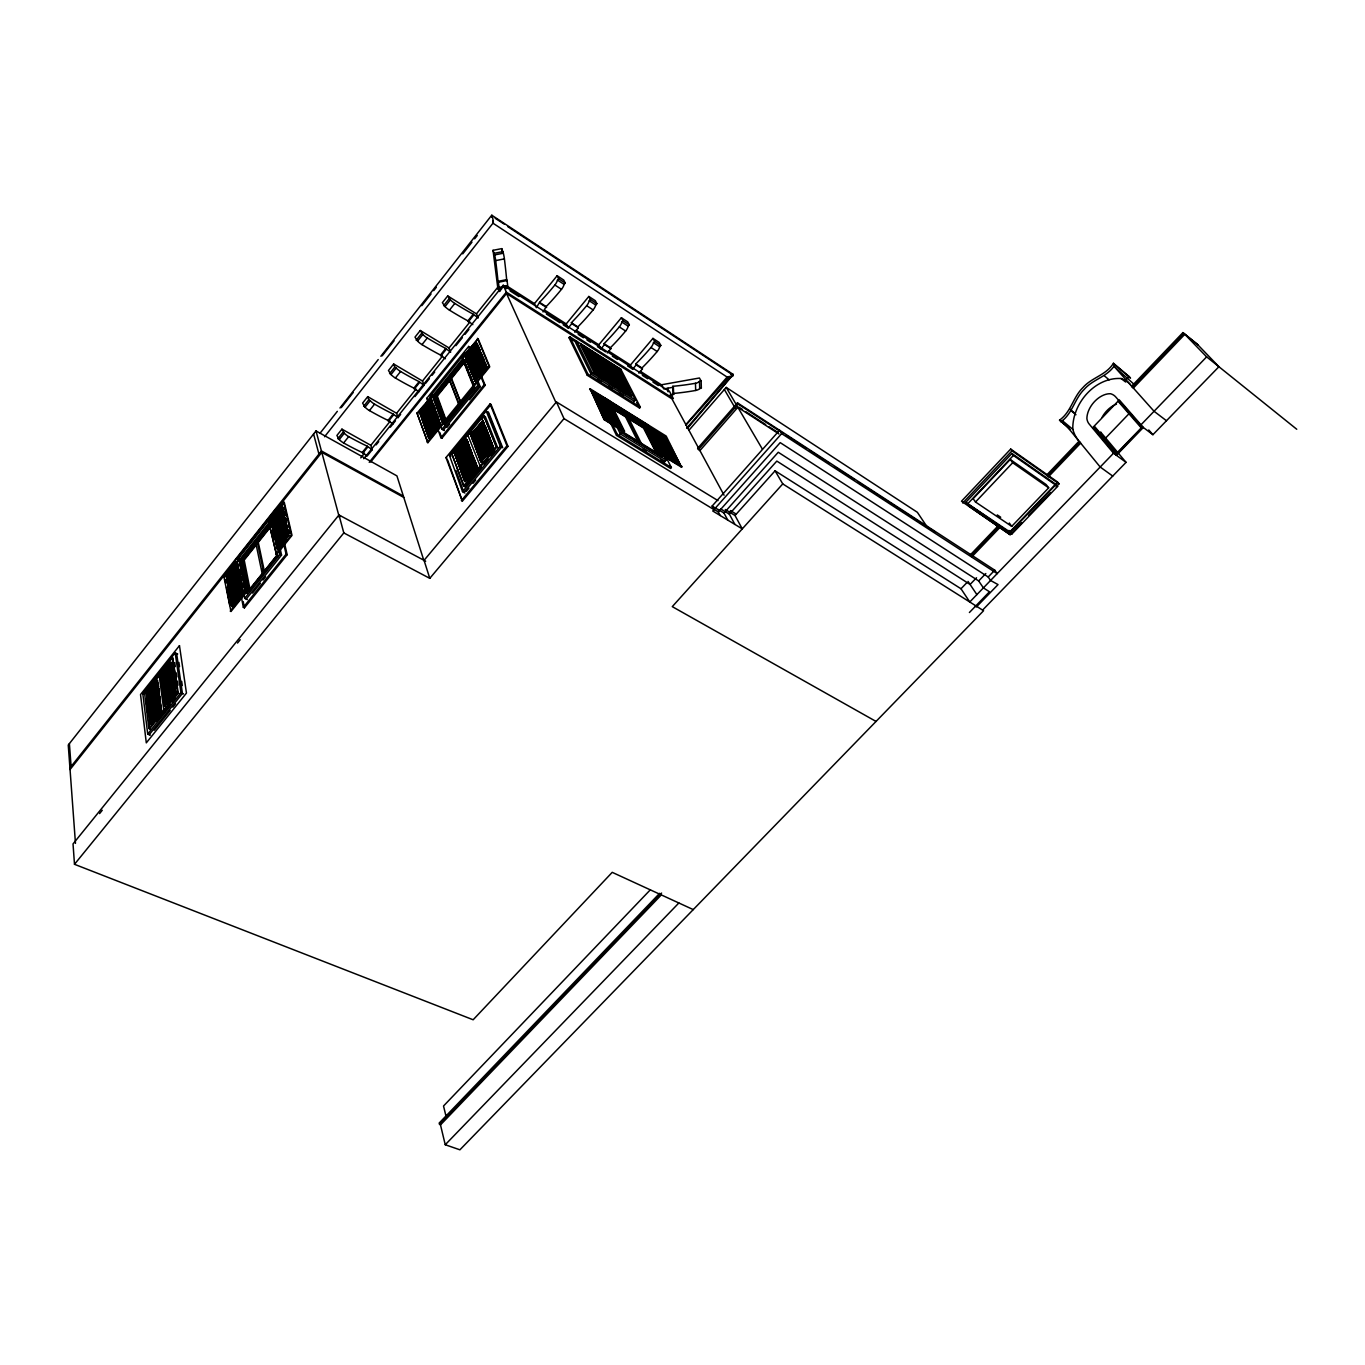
<?xml version="1.0" encoding="UTF-8"?>
<svg xmlns="http://www.w3.org/2000/svg" width="1365" height="1365" viewBox="0 0 1365 1365"><rect width="100%" height="100%" fill="white"/><g stroke="black" fill="none" stroke-linecap="round" stroke-linejoin="round"><path stroke-width="1.5" d="M671.887 450.791L671.426 452.412L672.126 450.74L658.169 442.294L672.126 450.74M672.16 453.351L672.638 451.73L658.681 443.284L672.638 451.73M673.15 452.702L672.45 454.391L673.15 452.702L659.397 444.205L658.698 445.894M672.962 455.381L673.662 453.709L673.184 455.33M674.02 457.411L674.72 455.722L660.728 447.276L660.233 448.914M674.532 458.384L675.231 456.695L674.754 458.333M675.76 457.702L675.044 459.391L675.76 457.702L661.735 449.256L661.257 450.894L661.735 449.256M676.272 458.691L675.556 460.38L676.272 458.691L662.247 450.245L661.769 451.883M676.085 461.387L676.784 459.698L676.306 461.336M676.596 462.377L677.296 460.688L662.981 451.952M664.021 453.18L677.825 461.694L677.347 463.332M664.721 439.513L665.403 437.858L664.943 439.462M665.25 440.537L665.949 438.865L652.299 430.402L651.6 432.057L652.299 430.402M666.768 443.454L667.468 441.799L666.99 443.403L658.442 438.114M677.671 464.441L663.851 455.944L664.328 454.289L678.149 462.803M668.304 446.406L669.004 444.734L668.526 446.355M670.044 446.747L669.345 448.42L670.044 446.747L656.343 438.25L655.627 439.922L656.343 438.25M670.556 447.737L669.857 449.409L670.556 447.737L656.838 439.24L656.138 440.929M670.369 450.382L671.068 448.693L657.111 440.264L671.068 448.693M657.572 440.929L671.58 449.699L671.102 451.32M654.603 437.926L655.302 436.254L654.825 437.875M656.36 440.861L656.838 439.24M657.623 441.253L657.145 442.891L657.845 441.202L671.58 449.699M658.186 444.922L658.903 443.233M658.92 445.843L659.397 444.205M659.943 447.857C659.619 443.83 660.677 452.207 665.113 451.047M660.472 448.863L660.728 447.276M651.276 428.405L664.909 436.868L651.276 428.405L650.576 430.06L666.461 439.854L652.572 431.425L652.095 433.046L667.758 442.84M651.77 429.378L651.071 431.033L651.77 429.378L665.403 437.858M653.084 434.974L653.801 433.302L653.323 434.923M654.586 435.35L654.108 436.971L654.808 435.299L668.27 443.83M617.321 420.284L616.588 422.007L617.321 420.284L602.989 411.445L602.255 413.168M626.484 389.639L627.166 388.018L613.465 379.368M617.065 422.979L617.799 421.256L617.304 422.928M626.945 390.561L627.627 388.94L627.166 390.509M627.439 391.533L628.122 389.912L627.661 391.465M618.294 422.263L617.56 423.986L618.294 422.263L601.76 412.162L602.272 410.507L616.826 419.294L616.11 421M603.688 416.12L604.422 414.397L618.772 423.252L618.277 424.907M614.847 382.115L628.6 390.834L628.122 392.403L614.369 383.923L615.052 382.302L614.369 383.923M618.533 425.965L619.266 424.242L618.772 425.914M619.744 425.232L619.028 426.955L619.744 425.232L605.378 416.376M620.239 426.238L619.522 427.962L620.239 426.238L605.633 417.434L605.122 419.106L620.41 428.388L616.656 420.744M609.78 408.135L610.496 406.446L596.283 397.607L595.55 399.314M619.693 375.87L620.154 374.334L606.743 365.82L606.06 367.424L606.743 365.82M610.274 409.125L610.991 407.435L594.611 397.386L595.123 395.748L609.558 404.518L609.046 406.139M620.154 376.791L620.631 375.238L607.203 366.741L606.521 368.345M620.41 377.747L621.092 376.143L607.442 367.697L606.964 369.25L607.442 367.697M611.469 408.408L610.752 410.114L611.469 408.408L597.017 399.638L596.505 401.293M620.853 378.634L621.536 377.03L621.075 378.583M611.947 409.363L611.213 411.07L611.947 409.363L597.699 400.542L597.188 402.18M621.331 379.555L622.013 377.951L608.551 369.437L607.869 371.041M611.708 412.059L612.424 410.353L598.024 401.344M621.809 380.494L622.491 378.89L622.013 380.443M612.697 411.411L612.202 413.066L612.919 411.36L598.433 402.59L612.919 411.36M622.269 381.415L622.952 379.811L622.491 381.347M613.414 412.349L612.68 414.056L613.414 412.349L599.133 403.511L598.399 405.217L599.133 403.511M622.935 382.234L623.413 380.699L609.95 372.167L609.251 373.788M613.158 415.011L613.875 413.305L613.38 414.96M623.191 383.207L623.873 381.603L623.413 383.156M614.369 414.295L599.866 405.524L614.369 414.295L613.875 415.95M623.668 384.145L624.351 382.541L623.89 384.094M615.598 419.993L616.332 418.287L599.849 408.203L600.361 406.548L614.881 415.335L614.369 416.973M624.351 385.015L624.829 383.463L611.332 374.931L610.65 376.552M624.607 385.971L625.289 384.35L624.812 385.903M615.12 419.004L615.837 417.281L615.342 418.936M625.068 386.875L625.75 385.271L612.083 376.638M625.75 387.762L626.228 386.193L612.714 377.678L612.032 379.299M626.023 388.735L626.706 387.114L626.228 388.684M608.398 378.873L609.08 377.252L595.038 368.584M600.071 408.135L600.583 406.48M608.875 379.845L609.575 378.207L609.08 379.777M610.667 374.078L610.189 375.631L610.872 374.027L624.351 382.541M600.327 409.193L601.061 407.47L615.359 416.325L600.839 407.538M600.549 409.125L601.061 407.47M610.036 379.129L609.336 380.767L610.036 379.129L596.096 370.546L595.601 372.133L609.558 380.699M610.855 376.501L611.332 374.931M611.793 375.819L611.093 377.44L611.793 375.819L625.289 384.35M601.794 409.5L601.283 411.155L602.016 409.432L616.332 418.287M602.494 410.438L601.999 412.111L605.582 414.312M612.493 380.221L613.192 378.6L626.706 387.114M612.697 380.153L613.192 378.6M616.28 369.693L616.963 368.089L616.502 369.625M613.431 379.555L612.953 381.125L613.636 379.487L627.166 388.018M616.741 370.58L617.424 368.994L616.963 370.529M613.414 382.046L614.096 380.408L627.627 388.94M607.869 401.617L607.374 403.238L608.09 401.549L593.69 392.796L608.09 401.549M613.892 383.002L614.591 381.381L628.122 389.912M614.591 381.381L614.114 382.951L628.719 392.352L614.625 384.469L602.784 359.251M617.645 372.355L618.328 370.768L617.867 372.304M604.166 417.127L604.9 415.387L619.266 424.242M608.073 404.159L608.568 402.521L594.15 393.768L608.568 402.521M608.346 405.234L609.063 403.545L594.645 394.775L609.063 403.545M618.106 373.242L618.789 371.638L605.378 363.141L604.695 364.745L605.378 363.141M608.824 406.207L609.558 404.518M618.772 374.078L619.249 372.543L604.013 362.902L604.49 361.367L603.808 362.971M605.343 419.038L605.633 417.434M619.01 375.017L619.693 373.43L606.282 364.916L605.599 366.52L606.282 364.916M605.633 420.147L606.367 418.424L605.633 420.147L620.034 429.002M619.471 375.921L620.154 374.334M601.743 365.137L602.221 363.585L588.298 354.968M602.921 361.196L603.603 359.609L616.963 368.089M603.125 361.145L603.603 359.609M617.424 368.994L604.047 360.497L603.569 362.032M593.656 395.389L594.372 393.7M602.426 366.98L603.125 365.376L589.305 356.811L603.125 365.376M602.886 367.885L603.569 366.281L603.091 367.833M594.372 396.345L594.867 394.707M604.251 363.875L604.934 362.271L618.328 370.768M594.833 397.317L595.345 395.679M595.072 398.341L595.805 396.635L595.294 398.273M603.808 369.744L604.507 368.123L590.874 359.507L590.175 361.128L590.874 359.507M605.156 365.649L605.838 364.046L605.36 365.581M604.251 370.632L604.951 369.011L604.473 370.58M605.19 372.474L605.872 370.853L605.395 372.423M596.727 401.225L597.017 399.638M605.65 373.396L606.333 371.775L605.855 373.328M621.536 377.03L608.107 368.533L607.63 370.069M606.555 375.204L607.237 373.583L606.76 375.153M608.09 370.99L608.551 369.437M598.143 404.176L598.655 402.521M607.015 376.143L607.715 374.522L593.69 365.854M608.824 370.444L608.346 371.997L609.046 370.376L622.491 378.89M622.952 379.811L609.49 371.28L609.012 372.833M598.877 406.173L599.593 404.467L613.875 413.305M607.92 377.951L608.619 376.331L608.142 377.9M609.472 373.737L609.95 372.167M592.018 362.288L591.523 363.858L592.222 362.237L605.872 370.853M592.905 364.097L592.41 365.666L593.11 364.028L606.777 372.662L593.11 364.028M594.27 366.861L593.775 368.431L594.475 366.793L608.176 375.426L594.475 366.793M597.495 357.118L598.177 355.514L584.647 346.915L584.152 348.467M594.918 367.697L594.219 369.318L594.918 367.697L608.619 376.331M597.955 358.057L598.638 356.453L598.16 357.988M598.399 358.944L599.081 357.34L598.604 358.893M609.575 378.207L595.857 369.574L595.362 371.144M598.843 359.814L599.525 358.21L599.047 359.763M596.317 370.495L595.601 372.133M599.73 361.606L600.412 359.985L599.935 361.537M600.191 362.493L600.873 360.889L600.395 362.442M601.078 364.284L601.76 362.663L601.283 364.216M602.443 360.275L603.125 358.671L602.648 360.206L617.663 369.932M601.538 365.189L602.221 363.585M585.773 349.679L585.278 351.214L585.977 349.611L599.525 358.21M586.421 350.515L599.969 359.114L586.421 350.515L585.926 352.051M586.848 351.385L586.165 352.989L586.848 351.385L600.412 359.985M587.513 353.228L587.035 354.763L587.718 353.16L601.317 361.776L587.718 353.16M588.179 354.047L587.479 355.668L588.179 354.047L601.76 362.663M588.861 355.941L588.383 357.494L589.066 355.873L602.46 364.557M589.509 356.743L589.015 358.312M589.953 357.647L589.253 359.268L589.953 357.647L603.569 366.281M591.557 361.367L591.062 362.919L591.762 361.298L605.19 369.983M584.408 349.457L585.107 347.853L598.638 356.453M584.612 349.389L585.107 347.853M584.851 350.344L585.534 348.74L599.081 357.34M687.482 428.371L733.278 374.488L491.758 215.192L380.852 356.248M1060.895 421.802C1072.566 413.646 1074.374 398.921 1084.288 389.298C1093.143 379.026 1107.595 376.894 1114.881 364.882L1113.43 363.261C1106.162 375.238 1091.727 377.388 1082.872 387.66C1072.975 397.266 1071.167 411.957 1059.53 420.13L1070.245 429.565M423.901 560.623L396.925 475.89L316.015 430.93L68.25 745.051L75.467 843.382M320.178 433.046L337.326 411.343M339.953 407.999L378.207 359.575M341.25 407.623L353.143 392.574M382.183 355.804L394.076 340.772M421.802 305.675L431.05 293.987M433.695 290.643L436.322 287.298M462.735 253.873L471.983 242.168M474.628 238.824L477.272 235.497M324.563 436.749L493.362 222.683A6.723 0.87 79 0 0 492.953 219.356L491.895 215.243M69.939 767.966L321.423 450.979L403.358 496.058M70.042 769.536L234.899 561.817M238.858 556.852L266.499 522.01M269.144 518.7L271.772 515.373M275.713 510.408L321.799 452.361L403.784 497.44M271.618 516.516L237.22 559.838L238.687 560.571M273.017 514.724L276.907 509.845L275.849 509.299L234.507 561.39L235.548 561.919M223.962 577.088L239.421 558.916L246.041 592.734L230.975 611.52L223.962 577.088L228.382 572.822M268.478 521.021L284.295 502.422L292.025 535.37L276.566 554.651L268.478 521.021L276.822 556.118M341.95 429.139L336.899 435.486L339.271 439.564A6.689 2.286 38.4 0 0 343.622 442.96A140.339 45.318 38.1 0 0 362.254 452.498L367.134 456.046L372.184 449.768L370.836 445.331L341.95 429.139L344.321 433.2A6.689 2.269 38.5 0 0 348.689 436.612A140.51 44.891 38.1 0 0 367.304 446.219L372.184 449.768M400.628 414.397L398.034 417.639L396.584 413.271L367.731 396.652L362.612 403.102L365.052 407.145A6.723 2.184 38.6 0 0 369.437 410.592A141.278 43.168 38.3 0 0 388.018 420.403L392.915 424.003M414.926 396.618L424.02 385.322L422.485 381.023L393.666 363.994L388.479 370.512L390.987 374.539A6.774 2.065 38.8 0 0 395.389 378.02A142.233 40.984 38.5 0 0 413.919 388.138L418.833 391.772M420.266 330.501L422.843 334.476A6.825 1.928 39 0 0 427.279 337.991A143.393 38.254 38.7 0 0 445.758 348.467L450.672 352.187L449.034 347.956L420.266 330.501L415.011 337.121L417.571 341.096A6.825 1.962 39 0 0 421.99 344.628A143.206 38.715 38.7 0 0 440.486 355.037L445.4 358.739M447.72 295.932L450.382 299.856A6.876 1.809 39.2 0 0 454.818 303.422A144.4 35.865 38.9 0 0 473.246 314.223L478.177 317.977L476.436 313.848L447.72 295.932L442.379 302.655L445.024 306.579A6.876 1.843 39.2 0 0 449.46 310.145A144.212 36.326 38.9 0 0 467.905 320.877L472.836 324.631M232.05 568.181L239.421 558.916M272.983 516.653L284.295 502.422M256.637 582.155L277.999 555.384L277.146 554.941L246.621 593.007L239.967 559.206L269.775 521.703M277.522 549.174L288.8 535.097L277.436 549.668L270.918 520.406L281.958 506.517L284.5 514.656M227.836 578.436L226.419 577.207L237.374 563.609L238.602 564.888L227.017 579.391L228.057 580.705L227.017 579.391L238.431 564.922L237.186 563.643M272.488 522.266L271.055 521.021L282.282 507.08M226.607 577.156L237.374 563.609M247.475 593.434L240.82 559.633L269.315 523.768M282.709 506.893L271.055 521.021M226.812 578.248L237.578 564.701L226.812 578.248L227.853 579.579M276.157 551.631L277.027 555.606L248.106 591.676L241.724 559.428L269.997 523.853L270.867 527.828M271.294 522.078L282.521 508.138L271.294 522.078L272.556 523.358M337.838 438.762L342.888 432.398M363.619 406.326L368.738 399.877L367.731 396.652M389.554 373.686L394.758 367.151L393.666 363.994M416.154 340.226L421.427 333.606M443.591 305.709L448.949 298.969M270.628 524.177L242.356 559.735L248.345 589.97M271.55 523.187L272.983 524.45L271.55 523.187L283.357 508.394L282.111 507.115M271.72 523.153L283.545 508.377M249.283 590.448L243.158 559.548L255.903 543.526L256.944 544.072L244.199 560.077L250.358 590.977M263.701 572.481L257.251 541.837L270.082 525.679M227.034 580.534L228.45 581.763L227.034 580.534L238.022 566.919M271.789 524.262L273.222 525.525L271.789 524.262L283.033 510.305M227.221 580.483L238.636 566.014L237.408 564.735M244.693 558.643L269.11 527.948M271.959 524.228L283.613 509.469M339.271 439.564L344.321 433.2M365.052 407.145L370.188 400.696A6.74 2.15 38.7 0 0 374.556 404.142A141.465 42.742 38.3 0 0 393.137 414.039L398.034 417.639M390.987 374.539L396.191 368.004A6.791 2.047 38.8 0 0 400.593 371.485A142.421 40.541 38.5 0 0 419.123 381.654L424.02 385.322M417.571 341.096L422.843 334.476M445.024 306.579L450.382 299.856M264.332 570.98L258.292 542.366L271.14 526.225M272.01 525.303L273.444 526.566L272.01 525.303L283.272 511.346L284.534 512.643L272.676 527.436M272.198 525.269L283.272 511.346M228.859 583.93L227.443 582.684L238.431 569.068L239.677 570.348L227.853 584.903L229.269 586.148L227.853 584.903M272.915 528.494L284.773 513.701L283.528 512.404L272.249 526.378L273.512 527.658M238.431 569.068L227.443 582.684M283.528 512.404L272.437 526.344L273.683 527.624M229.064 585.056L227.648 583.811L238.653 570.178L239.882 571.457L228.04 585.977L229.474 587.223L228.04 585.977M279.347 524.638L274.399 530.849L272.966 529.586L285.029 514.776L283.596 513.513L284.858 514.81M150.269 735.172L147.71 734.046L142.796 693.522L175.181 652.88L177.689 654.04M235.701 580.773L229.678 588.332L228.245 587.087L239.916 572.6M274.638 531.923L273.205 530.661L284.329 516.687M150.474 729.149L148.887 728.449L144.536 692.857L172.587 657.674L178.32 693.113L149.621 728.774L148.597 720.413M275.406 528.238L279.108 523.597M343.622 442.96L348.689 436.612M369.437 410.592L374.556 404.142M395.389 378.02L400.593 371.485M421.99 344.628L427.279 337.991M449.46 310.145L454.818 303.422M229.695 589.509L228.467 588.213L239.319 574.597M274.894 533.015L273.461 531.753L284.773 517.762L286.036 519.058L284.773 517.762M147.812 689.99L144.536 692.857M151.617 685.23L164.38 669.208M231.879 584.203L235.497 579.664M229.9 590.618L228.672 589.322L239.711 575.655L240.957 576.951L229.064 591.506L230.31 592.802M286.275 520.133L285.012 518.837L273.87 532.811M277.112 528.818L284.534 519.519M150.525 723.911L146.669 692.584L156.89 679.753L160.968 710.943L150.218 724.064L161.48 709.544L160.251 709.612L149.826 722.58L151.071 722.512M146.26 693.608L147.471 693.557L146.26 693.608L157.47 680.504L146.396 694.751M160.268 676.033L161.48 675.999L160.268 676.033L171.563 662.844M146.482 693.847L157.692 680.743M160.507 676.272L171.785 663.083M162.537 674.139L165.114 670.915M167.827 667.28L170.403 664.055M279.842 526.822L284.79 520.611M160.66 677.398L171.717 663.97L166.564 670.42M229.064 591.506L240.957 576.951M274.177 534.978L285.507 520.952L274.177 534.978L275.44 536.274M160.422 677.159L163.988 673.662M147.761 695.894L146.55 695.945L157.777 682.824L146.686 697.088L147.676 696.798M160.575 678.354L171.888 665.147L160.575 678.354L164.38 675.078M150.167 691.492L157.845 681.886L156.634 681.92M230.531 593.963L229.286 592.666L240.974 578.06M274.416 536.104L275.867 537.383L274.416 536.104L286.343 521.208L285.08 519.911L274.109 533.851M146.772 696.184L157.999 683.063L150.321 692.686M274.604 536.07L285.592 522.113M172.28 666.512L171.069 666.529L172.28 666.512L160.968 679.736L171.888 665.147M166.957 671.853L169.533 668.611M146.908 697.327L158.152 684.206L158.971 690.485M160.968 679.736L171.29 666.785M229.491 593.792L230.924 595.038L229.491 593.792L241.196 579.169M274.672 537.196L276.105 538.458L274.672 537.196L285.848 523.187M148.051 698.146L146.823 698.197L157.93 683.95L157.163 684.479M160.882 680.589L162.094 680.555L160.882 680.589L172.195 667.366L161.258 681.971L172.587 668.748L161.189 682.892L162.401 682.858L161.189 682.892M150.474 693.829L153.034 690.622M155.593 687.414L158.152 684.206M147.062 698.436L158.067 685.076L146.976 699.341L148.188 699.307M161.104 680.845L172.434 667.621M229.695 594.867L231.112 596.13L229.695 594.867L240.598 581.217M274.894 538.254L276.344 539.516L274.894 538.254L286.087 524.245L287.537 525.508M150.389 694.7L158.067 685.076M161.872 680.316L169.618 670.607M147.198 699.597L158.442 686.458L157.47 686.732M161.258 681.971L172.365 668.509M231.333 597.239L229.9 595.993L241.008 582.275L242.253 583.589L236.179 591.164M149.246 697.447L153.085 692.635M155.661 689.427L158.221 686.203M158.442 686.458L147.335 700.757L153.238 693.795M147.335 700.757L158.374 687.363L147.249 701.661L148.478 701.61M161.411 683.131L172.758 669.908L171.768 670.164M241.213 583.418L242.287 584.749L230.514 599.337L242.475 584.715L241.213 583.418L230.293 597.085M276.839 541.717L275.389 540.455L286.769 526.395L287.861 527.726L275.867 542.605L277.317 543.884L275.867 542.605M155.798 690.588L158.374 687.363M162.179 682.619L172.519 669.652M172.758 669.908L161.565 684.275M147.488 701.9L158.75 688.762L157.76 689.035M277.078 542.809L275.628 541.547L287.606 526.634M158.528 688.506L147.249 701.661M276.583 540.608L279.074 537.503M285.302 529.705L287.793 526.6L286.343 525.32L275.321 539.312M157.913 690.161L158.903 689.871L147.625 703.026L158.75 688.762M162.708 685.111L161.48 685.145L172.911 671.034M161.718 685.401L173.065 672.143L161.633 686.305L162.862 686.254M157.385 691.236L147.386 702.787M163.766 683.251L172.843 671.904L172.092 672.416M276.054 542.57L287.094 528.562M147.539 703.948L158.818 690.775L147.761 704.186L157.538 692.379M161.872 686.544L172.997 673.047L166.513 681.152M232.152 601.726L230.736 600.464L241.861 586.728M287.52 529.62L276.122 543.697L277.385 545.01L276.293 543.662L287.52 529.62L288.8 530.934M159.21 692.192L147.915 705.364L158.971 691.953M163.015 687.431L161.804 687.465L173.236 673.286M162.025 687.721L173.406 674.447L172.417 674.72M232.187 602.869L230.941 601.556L242.083 587.82M287.776 530.695L276.361 544.771L287.776 530.695L289.056 532.009L276.839 546.956L278.102 548.252M147.676 705.125L157.692 693.557M165.387 683.95L173.167 674.208M230.941 601.556L242.714 586.95L241.469 585.653L242.902 586.916M147.829 706.285L159.125 693.096L148.051 706.524L158.067 694.956M163.169 688.574L161.957 688.625L173.321 675.351L170.966 678.849M148.051 706.524L159.347 693.352M162.179 688.864L173.406 674.447M231.146 602.682L242.287 588.946L231.146 602.682L232.579 603.944L231.333 602.648M277.863 547.194L276.6 545.881L288.032 531.787L289.295 533.101L277.078 548.048L278.358 549.361L285.865 539.977M164.244 686.714L168.134 681.852M276.6 545.881L288.032 531.787L289.124 533.135M147.966 707.411L159.278 694.222L147.966 707.411L151.771 704.135M171.12 679.958L173.492 676.46L162.094 689.735L163.083 689.462M165.762 685.332L168.356 682.091M162.333 689.99L173.492 676.46M243.755 591.335L242.509 590.038L231.538 603.74M154.262 701.832L159.415 695.382L148.341 708.81L151.686 705.04M163.476 690.861L162.247 690.895L173.645 677.62L162.64 692.345L174.055 679.053L173.065 679.326M154.347 700.91L159.5 694.461L158.289 694.512M164.619 688.079L168.509 683.2M148.341 708.81L159.654 695.621L148.256 709.783L149.485 709.732L148.256 709.783M162.486 691.134L173.884 677.859M243.977 592.461L242.714 591.147L231.743 604.866M173.645 677.62L162.247 690.895M148.478 710.022L159.807 696.832L160.336 700.893M234.217 604.661L243.601 593.229L237.066 563.028L226.3 576.576L231.862 606.572L242.953 592.325L231.777 606.094L233.21 607.357M149.246 709.476L151.839 706.251M154.416 703.026L159.807 696.832M173.816 678.814L162.418 692.106M162.879 695.536L164.09 695.502L162.879 695.536L174.362 681.323L162.947 694.631L174.208 680.197L162.572 693.249L174.055 679.053M158.971 698.283L148.631 711.182L159.961 697.993M234.029 604.695L236.469 601.641M238.909 598.604L242.578 594.031M148.631 711.182L157.146 700.962M286.053 539.943L278.187 550.061L273.836 530.541M148.529 712.086L149.758 712.018L148.529 712.086L158.886 699.17L160.115 699.119L148.904 713.486L160.268 700.279L149.058 714.68L160.422 701.456L159.193 701.508L160.422 701.456M148.768 712.325L160.115 699.119M149.536 711.779L157.299 702.105M163.715 694.103L174.14 681.084L173.389 681.613M230.224 611.162L245.29 592.359L238.687 558.558M275.815 554.275L291.274 534.978L283.562 502.03M148.904 713.486L160.029 700.023M163.1 695.792L173.543 682.756L174.532 682.483L163.254 696.969L174.703 683.643L173.474 683.694L174.703 683.643M165.165 693.625L174.293 682.227L173.543 682.756M149.058 714.68L159.432 701.746M163.254 696.969L173.713 683.933M148.819 714.441L160.183 701.218M165.319 694.802L174.464 683.404M148.973 715.601L159.347 702.668L149.195 715.857L160.575 702.617M163.186 697.89L174.635 684.565L164.414 697.839L163.186 697.89L164.414 697.839M163.408 698.129L174.857 684.803M174.635 684.565L163.561 699.272L168.253 693.829M159.569 702.924L160.336 702.378L149.348 717L160.712 703.76L149.485 718.161L150.491 717.854L149.212 707.531M163.561 699.272L175.027 685.93L174.037 686.22M247.287 599.61L244.71 598.348L280.064 554.292L278.733 548.321M149.348 717L160.49 703.504L159.722 704.05M170.864 690.571L173.474 687.312M163.493 700.177L174.959 686.851L163.715 700.433L173.645 688.472M362.254 452.498L367.304 446.219M388.018 420.403L393.137 414.039M413.919 388.138L419.123 381.654M440.486 355.037L445.758 348.467M467.905 320.877L473.246 314.223M149.485 718.161L160.865 704.92L149.399 719.065L150.406 718.758M163.646 701.32L175.112 687.977L163.868 701.576L173.799 689.615M362.561 453.504L367.612 447.208M388.342 421.393L393.461 415.011M414.26 389.093L419.465 382.627M440.844 355.975L446.116 349.423M468.28 321.816L473.638 315.144M149.621 719.321L161.019 706.063L149.536 720.242L150.781 720.191M246.212 599.081L281.565 555.06L280.235 549.088M154.296 713.912L160.797 705.824L160.029 706.37M163.8 702.497L175.283 689.137M149.775 720.498L161.172 707.241L160.183 707.531M360.752 457.872L364.54 453.163M370.836 445.331L390.185 421.222M396.584 413.271L416.001 389.076M422.485 381.023L442.448 356.146M449.034 347.956L469.816 322.089M476.436 313.848L497.73 287.315L499.556 291.393L502.115 288.22M153.153 716.693L155.746 713.468M158.34 710.227L160.951 706.985M252.525 593.093L260.374 583.316M263.001 580.057L265.612 576.798M161.172 707.241L149.689 721.403L150.679 721.078M163.954 703.64L175.437 690.281L174.686 690.809M149.911 721.641L161.326 708.384L160.336 708.674M151.993 719.457L155.883 714.612M164.107 704.818L175.607 691.441L164.346 705.057M153.511 718.092L156.122 714.851M158.715 711.609L161.326 708.384M164.175 703.879L175.675 690.519M150.065 722.819L161.241 709.305M284.824 544.516L287.162 554.719L244.42 607.852L243.345 607.34L286.087 554.173L283.749 543.97M165.489 705.978L164.261 706.029L175.829 691.697L174.618 691.731M164.5 706.285L175.334 693.079L170.966 662.093L160.66 675.027L164.824 706.149M152.522 722.119L161.411 710.534L150.218 724.064M363.755 458.725L503.224 285.268L669.533 391.499L673.355 398.563L506.347 292.144L503.224 285.268M166.803 704.34L170.744 699.443M173.372 696.184L175.778 692.669L164.261 706.029M153.887 721.01L160.405 712.905M168.185 703.214L170.83 699.938M173.457 696.679L176.085 693.403M376.109 444.888L378.736 441.646M390.356 427.194L395.475 420.829M425.368 383.65L429.378 378.668M432.04 375.341L434.718 372.031M455.893 345.703L462.411 337.599M465.021 334.357L468.929 329.494M148.887 728.449L177.587 692.772L172.587 657.674M157.009 721.061L170.045 704.852M172.655 701.61L175.266 698.368M147.71 734.046L180.948 692.772L175.181 652.88M149.212 734.711L182.432 693.454L176.648 653.562M369.215 462.325L506.347 292.144M154.262 730.224L170.216 710.431M172.877 707.138L175.522 703.828M370.7 462.018L506.517 293.509L671.938 398.853L724.064 495.222M428.183 402.3L426.767 398.375L468.673 346.437L469.611 347.017M417.042 413.117L432.62 395.031L443.164 423.969L427.876 442.721L417.042 413.117L427.876 442.721M462.155 357.238L478.108 338.725L489.762 366.793L474.099 386.005L462.155 357.238L474.184 386.466M417.707 413.493L423.918 405.797M426.409 402.726L432.62 395.031M462.82 357.647L478.108 338.725M433.132 395.321L444.444 424.72L433.132 395.321L463.332 357.954M430.555 398.819L419.635 412.332L428.627 438.046L439.786 424.361L431.221 399.211L428.798 402.214M469.253 352.136L476.709 342.905L464.868 356.35L475.515 381.722M421.7 415.984L420.488 414.772L432.108 400.542L430.879 399.331L419.959 412.844M433.882 395.765L462.769 360.036M465.209 356.862L476.402 343.024L477.631 344.236L465.806 358.722L467.188 359.933M422.723 409.705L426.358 405.2M463.554 360.019L474.32 387.114L444.99 423.082L434.889 395.458L463.554 360.019L465.073 360.923L452.037 377.03M476.777 343.912L465.567 357.767M425.675 561.203L338.964 514.98L73.028 843.928L74.495 864.301L473.143 1019.774L612.22 872.337L693.249 909.602M445.57 423.406L435.469 395.799L464.117 360.36L474.133 385.527M449.273 379.555L459.254 405.78L446.048 421.973L436.356 395.526L449.273 379.555L459.51 404.484M450.638 377.849L463.656 361.759L464.595 362.339L451.593 378.429L461.626 404.637L450.638 377.849L451.593 378.429M422.177 416.905L420.812 415.711L432.432 401.481L431.221 400.269L420.301 413.783M437.721 394.741L449.443 380.255M466.318 359.626L477.392 345.772L478.774 346.983L466.898 361.435L468.127 362.646L478.125 350.31M99.577 813.574L102.256 810.264M237.51 643.052L240.189 639.741M340.465 515.782L339.305 517.216L316.015 430.93M450.211 380.118L437.312 396.072L436.356 395.526M421.29 416.615L432.091 403.085L433.456 404.296M477.153 344.867L478.398 346.079L466.676 360.514M422.826 418.765L421.461 417.571L432.586 404.006L433.797 405.217L422.126 419.482L423.491 420.676L422.126 419.482M468.639 363.585L467.274 362.356L478.654 348.467L479.9 349.696M422.672 418.782L426.341 414.26M429.992 409.756L433.643 405.234L432.432 404.023M467.768 363.278L479.03 349.389L480.275 350.6L468.502 365.086L480.122 350.6M423.815 421.597L422.45 420.403L433.592 406.821M467.99 364.182L479.388 350.276L467.99 364.182L469.372 365.393M422.604 420.386L434.002 406.19L432.927 404.961L421.802 418.526L423.013 419.738M422.792 421.341L424.14 422.536L422.792 421.341L433.933 407.76L435.145 408.971L423.457 423.252L424.669 424.481M422.928 421.324L433.933 407.76M423.133 422.314L434.804 408.033L423.133 422.314L424.481 423.508M480.019 352.119L468.741 366.042L480.156 352.119L481.401 353.33L469.458 367.85L481.265 353.347M423.457 423.252L435.008 408.988L433.78 407.76M470.345 368.175L469.099 366.963L480.395 353.023L481.777 354.252M480.531 353.023L469.099 366.963M425.146 425.385L423.781 424.191L434.957 410.575L436.169 411.803L424.464 426.136L425.829 427.33L424.617 426.119M434.957 410.575L423.781 424.191M425.334 426.358L424.106 425.129L435.299 411.53L436.51 412.742L424.788 427.091L426.17 428.286M478.62 360.718L471.079 370L469.833 368.772L481.64 354.252L480.395 353.023M424.259 425.129L435.299 411.53M424.464 426.136L436.169 411.803M429.019 421.819L436.373 412.759L435.145 411.53M471.829 371.894L470.584 370.666L482.05 356.709M425.129 428.013L426.494 429.224L425.129 428.013L436.322 414.38L437.551 415.608L425.795 429.941L427.023 431.169M470.942 371.57L482.783 357.033L481.674 355.787L482.783 357.033L470.942 371.57L472.341 372.799L471.096 371.57M425.266 427.996L436.322 414.38M471.317 372.509L482.8 358.534L471.317 372.509L472.7 373.72M435.998 413.459L437.227 414.687L425.453 428.968L436.527 415.352L437.892 416.564L426.136 430.913L427.501 432.125L426.136 430.913M430.026 424.703L437.551 415.608M472.188 372.799L478.484 365.052M471.846 373.447L483.193 359.473L484.439 360.701L472.427 375.29L473.826 376.518M427.91 428.678L431.596 424.14M434.07 421.12L437.756 416.564M476.351 369.079L483.91 359.763M74.495 864.301L343.809 532.93L338.964 514.98M438.933 419.413L437.551 418.202L426.46 431.852L427.689 433.063M472.955 376.211L474.201 377.457L472.802 376.228L484.319 362.22L485.582 363.465L473.553 378.071L474.798 379.316M438.387 420.079L427.126 433.746L428.508 434.957M473.314 377.132L485.189 362.527L483.944 361.298M428.695 435.947L427.467 434.718L438.592 421.051M557.125 275.73L558.609 278.699L557.483 280.081A6.808 3.054 -57.8 0 1 554.855 285.012A142.557 60.435 -57.6 0 1 539.55 302.347L536.377 307.688L534.449 303.61L557.125 275.73L563.745 280.064L565.246 283.033L564.12 284.398A6.791 3.054 -57.8 0 1 561.493 289.312A142.25 60.743 -57.6 0 1 546.188 306.596L543.031 311.937M427.945 435.64L438.916 421.99L440.298 423.201M475.31 380.221L473.911 378.992L485.326 364.967L486.708 366.212M429.514 437.841L428.132 436.629L439.411 422.928L440.656 424.157L436.8 428.729M474.423 379.914L485.838 365.905L487.1 367.134L481.879 373.379M474.815 380.903L486.111 366.878M474.832 381.313L486.264 367.287L476.044 342.496M429.361 437.858L431.988 434.804M431.784 435.401L434.258 432.364M436.749 429.31L440.451 424.754L430.077 396.277L464.936 353.091L466.267 353.91M479.32 377.047L486.947 367.697L477.494 344.816M432.193 435.827L441.014 425.163M445.843 419.345L473.689 385.186M479.746 377.474L487.356 368.123M427.194 442.328L442.482 423.577L431.954 394.639M473.416 385.613L489.079 366.383L477.443 338.315M443.676 424.276L474.611 386.312L469.338 373.072M460.653 404.057L472.631 389.383M445.792 423.065L449.836 418.117M452.515 414.824L455.21 411.53M457.906 408.22L461.933 403.272M464.629 399.979L467.325 396.686M469.56 393.99L474.901 387.455M470.942 393.222L473.604 389.946M444.342 430.589L442.021 429.258L477.852 385.322L474.815 377.747M443.369 430.043L479.2 386.141L476.914 380.443M446.986 427.347L449.648 424.088M469.56 399.723L480.173 386.722L477.887 381.023M481.282 375.733L485.172 385.305L441.868 438.284L440.895 437.738L484.2 384.725L480.326 375.153M445.98 457.565L490.052 403.921L491.025 404.501L507.985 446.406L462.36 501.177L445.98 457.565L446.952 458.128M475.003 424.003L484.353 412.622M487.032 409.381L491.025 404.501M464.936 493.021L462.513 491.656L449.512 455.586L486.179 410.984L488.551 412.384L502.678 447.669L500.272 446.253L486.179 410.984M452.054 454.34L483.824 415.711L496.826 447.174L464.236 486.401L452.054 454.34L463.52 485.991L465.038 486.844L481.333 467.239M461.37 443.642L463.998 440.468M454.067 453.129L465.977 438.643M471.283 432.21L467.871 435.111L480.463 466.864M481.862 419.345L484.507 416.12M476.795 465.619L466.421 439.53L454.835 453.589L465.004 481.453M481.231 461.916L470.703 434.326L483.074 420.539M455.739 454.562L454.733 454.426L467.086 440.264L455.091 455.432L456.115 455.586L455.091 455.432M470.601 435.128L483.039 420.864L470.857 435.384L475.259 430.316M454.972 454.664L467.103 439.922M459.357 449.631L461.933 446.509M464.51 443.386L467.086 440.264M477.852 427.177L481.743 422.433M470.993 436.135L482.681 421.939L483.688 422.109L471.232 436.39L482.357 423.133M455.347 455.688L467.7 441.509L458.691 452.463M455.876 455.33L466.949 441.595M471.232 436.39L482.391 423.679M455.483 456.49L456.507 456.644L455.483 456.49L467.973 441.492M471.386 437.192L483.841 422.894L472.154 437.107M455.722 456.746L467.342 442.652M471.625 437.431L484.097 423.15M456.251 456.405L467.854 442.311M455.859 457.514L456.883 457.65L455.859 457.514L468.11 442.567M471.778 438.199L484.251 423.901L472.529 438.114M456.098 457.753L467.717 443.659M472.017 438.438L483.739 424.225L472.392 439.428L484.882 425.129M588.827 296.461L590.38 299.447L589.253 300.795A6.74 3.122 -57.7 0 1 586.66 305.675A141.09 61.869 -57.5 0 1 571.372 322.737L571.816 323.659L568.215 328.01L566.219 323.915L588.827 296.461L595.311 300.692L596.863 303.678L595.737 305.026A6.723 3.122 -57.7 0 1 593.144 309.889A140.8 62.159 -57.5 0 1 577.873 326.9L578.316 327.822L574.733 332.173M456.627 457.411L468.246 443.318M456.217 458.504L457.241 458.657L456.217 458.504L468.485 443.574M456.456 458.759L468.093 444.649M456.985 458.401L468.604 444.307M483.329 426.46L473.16 439.342L472.136 439.172M456.831 459.766L468.229 445.417L469.236 445.57L456.831 459.766L468.86 444.546M472.529 440.195L485.019 425.88L473.536 440.349L472.529 440.195L485.019 425.88M456.968 460.568L457.992 460.705L456.968 460.568L469.372 446.355L457.343 461.592L458.367 461.728L457.343 461.592M485.667 427.143L472.921 441.219L485.428 426.904L473.553 442.482L485.309 428.218M457.207 460.807L469.628 446.594M457.736 460.466L469.372 446.355M474.986 439.547L485.428 426.904M457.582 461.831L469.236 447.703M458.111 461.489L469.765 447.362M477.989 437.397L473.314 442.226M481.896 432.654L485.821 427.893M457.702 462.581L470.14 448.351L457.94 462.837M485.701 429.207L473.928 443.471L486.059 428.149M474.457 443.13L486.213 428.883M486.452 429.122L474.696 443.369L473.689 443.216M458.077 463.605L459.101 463.742L458.077 463.605L470.515 449.375L458.452 464.663L459.476 464.8L458.452 464.663M474.064 444.239L486.605 429.89L474.832 444.137M458.316 463.861L470.515 449.375M486.503 431.255L474.713 445.519L486.844 430.129L485.838 429.975M458.708 464.902L470.396 450.757M459.237 464.561L467.018 455.125M476.539 443.591L487.015 430.913M458.828 465.687L459.851 465.823L458.828 465.687L471.3 451.44L459.203 466.693L460.227 466.83L459.203 466.693M486.896 432.261L475.105 446.543L487.254 431.169M459.084 465.943L471.539 451.679M459.613 465.584L471.3 451.44M475.617 446.201L487.407 431.937M475.242 447.293L476.249 447.447L488.039 433.166L475.481 447.532L487.663 432.176M459.442 466.932L471.676 452.429L464.117 462.121M459.578 467.717L460.602 467.854L459.578 467.717L472.051 453.453L459.971 468.809L463.588 465.789M488.448 434.172L475.617 448.3L488.192 433.933L476.027 449.375L477.05 449.529M459.817 467.973L472.307 453.709M460.346 467.615L462.957 464.475M465.55 461.319L472.051 453.453M488.192 433.933L476.641 448.454L475.617 448.3M460.21 469.048L471.932 454.869M476.283 449.631L488.107 435.316M459.971 468.809L469.85 457.667M478.108 447.686L483.364 441.339M485.991 438.165L488.619 434.991M568.966 337.65L569.717 336.746L620.819 369.233L640.322 407.145L639.554 408.05L587.291 375.307L568.966 337.65L577.77 343.246M466.199 462.65L470.106 457.923M478.364 447.942L488.858 435.247M460.346 469.833L472.853 455.552L460.585 470.089M477.443 450.552L476.419 450.399L489.011 436.015L476.795 451.406L477.818 451.559M476.675 450.655L489.011 436.015M460.705 470.857L461.745 470.976L460.705 470.857L473.092 455.791L472.085 455.654M460.961 471.096L473.467 456.797L461.336 472.136L472.563 459.408M477.05 451.644L489.66 437.244L477.187 452.429L478.211 452.583L477.187 452.429M461.489 470.737L472.7 456.9M461.336 472.136L473.86 457.838M477.443 452.685L489.301 438.353M461.097 471.881L473.092 457.94M480.599 449.153L489.813 438.029M480.838 449.392L484.797 444.632M487.424 441.441L490.052 438.267M461.472 472.938L462.496 473.075L461.472 472.938L474.013 458.623L461.848 473.979L462.889 474.116L461.848 473.979M477.596 453.47L478.603 453.624L477.596 453.47L490.223 439.052L477.989 454.511L478.996 454.647L477.989 454.511M461.728 473.194L474.013 458.623M477.835 453.726L490.223 439.052M462.104 474.235L473.877 460.022M478.228 454.75L490.103 440.417L478.62 455.756L491.264 441.322L490.257 441.168L491.264 441.322M462.633 473.86L474.406 459.664M478.757 454.409L490.103 440.417M467.171 470.396L462.223 475.003L474.645 459.903M462.479 475.242L474.252 461.029M478.62 455.756L490.496 441.424M462.223 475.003L466.932 470.14M469.543 466.984L474.781 460.67M478.364 455.518L491.008 441.083M469.799 467.239L475.02 460.926M462.599 476.044L475.174 461.711L462.854 476.3M478.757 456.541L491.417 442.106L479.013 456.797M464.015 477.187L462.974 477.068L475.549 462.718L463.366 478.108L464.39 478.245L463.366 478.108M479.149 457.565L480.173 457.702L479.149 457.565L491.81 443.113L479.542 458.589L480.565 458.742L479.542 458.589M463.23 477.306L475.805 462.974M479.405 457.804L492.065 443.352M475.549 462.718L462.974 477.068M479.917 457.463L491.81 443.113M463.605 478.364L475.429 464.117M479.798 458.845L492.475 444.393L479.934 459.613L480.941 459.749L479.934 459.613M465.448 476.419L475.941 463.759M480.309 458.486L492.219 444.137L485.377 426.409M463.725 479.132L464.765 479.269L463.725 479.132L476.197 464.015M463.981 479.388L476.334 464.765L464.356 480.429L476.197 466.182M480.173 459.851L492.611 445.144L480.326 460.653L481.35 460.79L480.326 460.653M480.582 460.892L492.253 446.27L493.277 446.423L480.992 461.984L492.68 447.345L493.703 447.498L480.736 461.728M464.902 480.071L476.726 465.823M481.094 460.551L493.277 446.423M465.55 481.401L464.51 481.282L476.965 466.062M464.765 481.538L477.136 466.898L466.864 479.832M473.604 472.358L477.545 467.598M487.237 455.927L491.212 451.132M463.52 485.991L496.126 446.747L483.824 415.711M579.852 345.669L580.978 344.304L617.765 367.68L631.534 396.242L594.15 372.747L580.466 344.935M484.046 463.981L488.124 459.067M490.837 455.808L494.915 450.911M462.513 491.656L500.272 446.253M583.759 348.143L616.758 368.158M466.284 491.4L468.98 488.158M473.024 483.295L475.72 480.071M461.353 500.614L506.978 445.809L490.052 403.921M621.382 317.738L622.986 320.741L621.86 322.072A6.654 3.191 -57.5 0 1 619.3 326.9A139.588 63.285 -57.3 0 1 604.03 343.673L604.507 344.594L600.924 348.894L598.826 344.765L621.382 317.738L627.712 321.867L629.333 324.87L628.207 326.218A6.654 3.191 -57.5 0 1 625.648 331.03A139.298 63.558 -57.3 0 1 610.394 347.751L610.872 348.672L607.271 352.955M556.425 401.941L424.054 560.35L429.787 578.351L564.001 418.628L556.425 401.941L717.973 500.614M598.962 356.692L612.97 384.572M587.291 375.307L588.059 374.385L569.717 336.746M590.294 375.051L592.154 372.833L576.627 341.216L575.569 342.496L591.079 374.129L634.35 401.276M593.536 373.481L594.696 372.099L580.978 344.304M584.288 347.512L595.874 372.662L609.609 381.296L597.819 356.111M589.612 389.452L609.541 400.849L624.522 431.169L623.942 431.835L604.234 419.72L590.158 388.786L666.188 436.1L681.544 467.239L662.605 455.603L646.993 425.146L663.168 454.937L682.108 466.591M618.055 369.454L619.096 368.226L635.425 400.013L633.582 402.18M620.085 370.12L620.819 369.233M652.948 338.383L654.62 341.387L653.494 342.717A6.586 3.242 -57.4 0 1 650.968 347.478A138.121 64.633 -57.2 0 1 635.732 363.977L636.209 364.916L632.643 369.147L630.459 364.984L652.948 338.383L659.141 342.427L660.814 345.447L659.704 346.761A6.569 3.259 -57.4 0 1 657.179 351.522A137.831 64.889 -57.1 0 1 641.942 367.97L642.437 368.891L638.854 373.106M604.234 419.72L590.158 388.786M593.639 392.182L606.009 419.533L594.014 394.741M611.588 406.753L626.364 415.933L625.579 416.854L637.626 440.98M665.574 456.268L671.375 467.53L670.556 468.468L616.519 435.401L617.338 434.445L611.878 423.235M619.556 434.889L621.502 432.603L618.823 427.16M622.867 433.097L621.655 428.559M668.782 391.021L668.116 391.789L667.98 388.189M656.753 453.999L643.512 427.979L644.297 427.057L628.088 417.007L642.045 444.819M657.947 455.193L644.058 427.91L645.321 426.443L611.059 405.166M646.583 425.641L662.162 456.098L661.513 456.831L645.952 426.375L646.583 425.641L608.568 402.01M647.351 426.682L648.46 425.402L604.558 398.085L607.237 403.545M664.055 436.954L646.993 425.146M685.742 424.737L727.238 376.928L731.862 376.04M685.964 425.129L728.535 377.303A6.091 3.208 -3.6 0 0 731.759 376.621L733.176 375.785M686.714 428.218L732.596 374.829L507.609 226.505M664.209 455.33L650.986 427.842M688.933 430.265L726.197 387.404L917.365 512.302L927.705 527.794M648.46 425.402L666.239 460.073L664.294 462.308L660.711 460.107M762.387 449.136L737.851 407.282L699.921 450.604L697.669 448.317L737.441 402.863L994.761 570.178L997.167 573.624L781.65 433.626L779.586 430.214L712.12 506.074L713.997 509.623L564.001 418.628M698.368 449.631L738.192 404.125L737.441 402.863M781.65 433.626L712.752 511.005L742.27 528.886L735.018 515.492L729.166 511.926M720.225 515.543L718.348 511.994L780.2 442.635L988.192 576.986L990.563 580.466L998.037 584.595L976.436 606.879L975.446 606.265M727.75 520.099L723.979 513.035L778.255 452.259L978.688 580.944L983.397 587.888L989.471 591.779L969.406 612.51M734.899 524.433L729.354 514.127L776.822 461.08L970.088 584.459L976.538 577.753M735.018 515.492L775.081 470.806L960.994 588.759L969.764 601.982L1113.533 453.214L1126.04 462.36L982.595 610.087M775.081 470.806L782.759 483.91L672.28 606.64L876.04 721.437M1056.135 486.827L1059.018 483.841L1057.653 482.067L1010.697 449.068L961.489 501.228L1010.134 534.705L1021.634 522.744M962.752 503.02L1012.028 450.808L1010.697 449.068M965.72 502.388L1011.909 453.47L1056.083 484.473L1057.619 486.435L1011.704 534.21L965.72 502.388L1010.254 532.196L1056.083 484.473M967.137 504.385L1013.41 455.432L1011.909 453.47M1010.219 459.459L973.143 498.686L975.514 502.013L1011.721 526.361L1048.678 487.851L1046.153 484.575L1010.219 459.459L1012.693 462.735L1048.678 487.851M975.514 502.013L1012.693 462.735M1126.432 379.197L1129.043 376.467L1113.43 363.261M970.293 554.924L998.173 525.781M1046.58 475.157L1078.845 441.407L1079.817 442.106M1113.533 453.214L1089.116 423.969A20.39 13.07 -50.4 0 1 1086.898 418.628A20.185 12.95 -50.4 0 1 1110.615 393.751A25.099 16.107 -50.6 0 1 1115.751 396.976L1140.475 425.334L1152.913 434.701L1218.911 366.724L1196.986 343.929L1182.926 332.599L1131.534 386.329L1132.489 387.063M650.423 889.707L443.523 1106.008L446.014 1116.229M971.027 555.982L998.924 526.822M1047.382 476.18L1079.681 442.414L1080.653 443.13L1048.354 476.863M1197.924 344.884L1183.847 333.538L1132.404 387.302L1133.36 388.052L1184.803 334.306L1206.643 356.862L1296.75 429.258M972.016 556.63L999.914 527.487M659.636 893.324L439.103 1123.156L440.486 1124.879L445.246 1144.74L459.903 1149.808L983.585 610.718L782.759 483.91M439.428 1124.504L661.598 893.068M440.486 1124.879L661.172 895.065M1010.271 531.412L1056.203 483.568M1028.818 515.253L1050.385 492.816M1104.916 438.779L1128.957 413.766M960.994 588.759L966.642 582.889M978.688 580.944L985.82 573.539M988.192 576.986L994.761 570.178M445.246 1144.74L678.866 902.982M1140.475 425.334L1206.643 356.862M149.826 722.58L150.833 722.256M585.534 348.74L598.877 357.408M149.536 720.242L150.542 719.935M587.087 352.341L586.814 353.825M149.263 717.922L160.643 704.681L159.876 705.227M161.633 710.773L160.405 710.841L161.411 710.534M149.195 715.857L150.201 715.55M161.48 709.544L160.251 709.612M589.936 360.155L590.414 358.603L603.842 367.287M590.823 361.947L591.301 360.394L604.746 369.079M592.461 363.209L592.188 364.711M604.047 360.497L617.219 369.045M604.934 362.271L618.123 370.819M163.868 701.576L164.636 701.03M148.188 707.65L149.177 707.36M164.022 702.736L164.79 702.19M593.075 366.52L593.57 364.95L607.237 373.583M163.715 700.433L164.483 699.887M595.857 369.574L609.353 378.276M604.507 368.123L590.653 359.575M608.107 368.533L621.331 377.098M616.28 367.219L602.921 358.739M146.976 699.341L147.966 699.051M159.586 696.577L158.818 697.123M609.49 371.28L622.747 379.862M162.572 693.249L173.986 679.958L173.219 680.487M146.823 698.197L147.812 697.907M618.789 371.638L605.173 363.209M609.933 374.641L610.411 373.089L623.873 381.603M146.635 694.99L147.625 694.7M146.55 695.945L147.539 695.655M619.693 373.43L606.077 364.984M161.957 688.625L162.93 688.335M622.013 377.951L608.346 369.488M161.633 686.305L162.623 686.015M161.804 687.465L162.776 687.192M623.413 380.699L609.728 372.236M161.48 685.145L162.469 684.872M624.829 383.463L611.128 375M173.713 676.716L172.502 676.75M160.814 678.593L161.787 678.32M160.729 679.48L161.94 679.446M628.6 390.834L614.847 382.354M599.593 404.467L613.653 413.373M609.797 405.524L595.584 396.703M601.521 408.442L615.615 417.349M603.228 412.469L602.938 414.073M612.424 410.353L597.802 401.412M603.722 413.476L603.432 415.079L607.015 417.281M614.881 415.335L600.361 406.548M616.826 419.294L602.272 410.507M620.529 427.347L606.145 418.475M652.572 431.425L652.095 433.046M652.811 433.951L653.289 432.33L666.734 440.861M655.592 437.295L669.515 445.724L653.613 435.981M665.949 438.865L652.078 430.453M659.909 445.212L673.44 453.76M661.445 448.198L675.231 456.695M662.247 450.245L661.991 451.832L665.438 453.948M662.281 452.89L662.998 451.201L676.784 459.698M663.851 455.944L677.91 464.39M230.736 600.464L242.68 585.824L241.247 584.561L242.492 585.858M244.028 593.673L242.765 592.376M230.497 598.194L242.253 583.589M229.286 592.666L241.161 578.026L239.916 576.73L229.047 590.363M242.509 590.038L243.567 591.386M242.714 591.147L243.789 592.512M228.672 589.322L230.088 590.567M240.359 578.982L241.417 580.313M240.138 577.839L241.383 579.135M239.711 575.655L240.769 576.986M239.063 572.327L240.121 573.658M238.858 571.27L240.103 572.549M238.653 570.178L239.711 571.491M506.654 279.637A146.379 18.137 79.1 0 0 504.402 258.889A6.962 0.921 78.9 0 0 503.344 253.225L501.757 248.635L493.038 250.307L494.608 254.914A6.979 0.887 78.9 0 1 495.666 260.579A146.465 17.574 79 0 1 498.003 281.344L506.654 279.637L507.063 280.542L507.712 285.78L499.061 287.486M498.003 281.344L498.413 282.248L507.063 280.542M494.403 253.276L503.139 251.57M494.608 254.914L503.344 253.225M495.666 260.579L504.402 258.889M276.839 546.956L278.289 548.218M659.5 385.135L699.409 378.003L701.149 381.057L701.354 388.24L699.699 388.547A6.415 3.361 -2.1 0 1 695.672 390.458A134.231 67.09 -2.7 0 1 673.133 393.478L672.86 386.295A134.538 66.885 -2.7 0 0 695.468 383.275A6.433 3.344 -2.2 0 0 699.494 381.347L701.149 381.057M670.044 395.065L673.645 394.417L673.372 387.216L663.817 388.923L661.428 384.794L640.219 371.212M285.012 518.837L286.104 520.167M284.022 514.554L285.097 515.885M284.534 512.643L283.101 511.38M464.117 480.19L465.141 480.309M282.794 509.247L283.869 510.561M476.334 464.765L476.573 465.021M474.252 458.879L473.246 458.725M456.593 459.527L457.616 459.664M476.795 451.406L488.892 437.329M470.771 449.614L469.748 449.46M492.867 445.4L492.1 445.485M474.474 445.28L475.225 445.178M474.849 446.287L475.873 446.44M472.921 441.219L473.689 441.134M490.462 439.308L489.455 439.138M467.325 440.503L466.318 440.349M489.267 436.254L488.261 436.1M487.8 432.927L488.039 433.166M428.627 437.619L439.632 423.952M485.275 426.119L484.268 425.948M426.938 432.79L437.909 419.157L439.274 420.369M420.488 414.772L421.853 415.967M435.657 412.503L436.732 413.749M434.275 408.715L435.35 409.944M473.553 378.071L474.935 379.299M472.205 374.368L484.046 359.763L482.664 358.534M469.833 368.772L481.145 354.849L482.528 356.06M469.594 366.315L468.366 365.086M484.319 362.22L485.445 363.465M484.694 363.141L485.821 364.37M466.898 361.435L468.28 362.646M477.904 346.642L478.996 347.87M1130.357 384.674L1129.708 383.974A52.297 33.613 -50.8 0 0 1121.074 378.514C1094.798 376.979 1072.105 403.852 1072.805 429.19A61.237 39.278 -49.9 0 0 1077.736 439.513L1078.35 440.315M731.043 373.822L733.278 374.488M730.889 374.078L732.271 374.488M163.919 711.029L159.227 675.675M160.968 710.943L161.155 707.121M142.796 693.522L144.263 694.171M180.948 692.772L183.507 693.932M177.587 692.772L179.173 693.505M243.158 559.548L244.199 560.077M241.724 559.428L243.397 560.264M286.087 554.173L287.162 554.719M257.251 541.837L258.292 542.366M280.064 554.292L281.565 555.06M270.918 520.406L272.966 526.651M343.809 532.93L429.787 578.351M449.512 455.586L450.894 456.388M368.738 399.877L370.188 400.696M496.126 446.747L497.628 447.635L485.309 416.581M470.703 434.326L473.655 440.639M426.767 398.375L427.723 398.921M506.978 445.809L507.985 446.406M394.758 367.151L396.191 368.004M484.2 384.725L485.172 385.305M477.852 385.322L480.173 386.722M713.878 509.282L718.348 511.994M725.259 509.503L730.582 512.745M720.703 508.923L729.354 514.127M717.973 509.384L723.979 513.035M712.12 506.074L719.577 510.612M730.394 510.561L736.247 514.127M621.502 432.603L666.239 460.073M665.113 461.37L620.358 433.933L616.809 426.665M642.813 449.136L646.396 451.337M617.338 434.445L671.375 467.53M614.199 421.717L617.782 423.918M663.202 451.9L666.649 454.033M611.093 420.488L614.677 422.689M667.69 456.029L671.136 458.145M606.572 418.85L620.973 427.723L607.817 401.003L614.779 416.922M664.789 454.682L678.61 463.179L664.601 436.305M664.516 454.937L667.963 457.07M663.527 454.835L678.047 463.827L669.652 447.703M604.797 419.038L624.522 431.169M605.855 420.096L620.256 428.951M623.515 432.347L662.162 456.098M625.272 434.087L660.165 455.518L645.321 426.443M626.962 435.554L630.289 437.602M633.633 439.649L636.96 441.697M646.993 447.857L650.269 449.887M653.562 451.9L658.51 454.937L644.297 427.057M624.624 434.189L629.896 437.414M633.411 439.581L647.471 448.215M650.986 450.365L654.483 452.532M657.998 454.682L661.513 456.831M601.351 408.22L615.837 417.281M659.176 444.256L672.928 452.753M657.674 443.915L673.662 453.709M658.425 444.871L674.191 454.716L660.199 446.27M603.296 412.196L617.799 421.256M610.957 417.639L614.54 419.84M668.56 453.163L672.007 455.296M607.852 416.427L613.226 419.738M667.349 453.112L670.795 455.228M606.538 416.291L611.912 419.601M664.414 451.969L669.584 455.142M653.579 433.37L667.468 441.799M611.605 407.777L644.058 427.91M602.409 402.692L607.749 406.002M612.441 408.715L643.512 427.979M601.112 402.556L606.435 405.866M655.081 436.305L669.004 444.734M656.104 438.301L669.823 446.799M598.911 403.562L613.192 412.401M656.616 439.291L670.334 447.788M612.373 404.142L615.888 406.326M621.177 409.619L624.692 411.803M629.982 415.096L635.254 418.373M651.549 429.429L665.182 437.909M611.554 404.996L645.952 426.375M595.123 395.748L609.336 404.569M599.201 398.648L606.299 403.05M610.599 405.729L644.843 426.989L659.687 456.081M656.411 434.155L659.824 436.288M697.669 448.317L699.221 449.29M597.512 379.572L601.112 381.825M608.329 386.363L611.929 388.615M619.147 393.137L622.764 395.406M588.059 374.385L640.322 407.145M614.369 381.432L627.917 389.963M596.096 370.546L609.814 379.197M596.607 371.263L600.037 373.413M620.393 386.244L625.477 389.435M596.386 371.331L599.815 373.481M596.403 372.014L610.138 380.664M594.696 372.099L632.08 395.611M598.877 376.825L604.217 380.187M609.558 383.548L614.898 386.892M618.464 389.127L625.579 393.615M592.154 372.833L635.425 400.013M591.164 360.292L604.951 369.011M592.529 363.022L606.333 371.775M592.325 363.09L606.128 371.843M611.571 375.887L625.068 384.401M612.97 378.651L626.484 387.182M594.713 367.748L608.415 376.399M586.643 351.453L600.208 360.053M586.984 352.289L600.873 360.889M587.957 354.115L601.556 362.732M606.521 365.888L619.949 374.385M589.629 357.664L603.364 366.332M506.347 285.626L534.449 303.61M544.669 310.128L566.219 323.915M576.184 330.279L598.826 344.765M608.534 350.976L630.459 364.984M502.559 286.087L506.603 288.68M509.998 290.847L518.939 296.563M546.392 314.069L559.821 322.652M563.182 324.802L568.215 328.01M578.214 334.391L583.452 337.735M586.95 339.97L590.448 342.206M597.426 346.659L605.685 351.931M612.356 356.18L617.424 359.422M627.559 365.905L632.643 369.147M642.403 375.375L647.727 378.77M653.033 382.166L658.357 385.561M539.55 302.347L546.188 306.596M571.372 322.737L577.873 326.9M604.03 343.673L610.394 347.751M635.732 363.977L641.942 367.97M539.994 303.269L546.631 307.517M571.816 323.659L578.316 327.822M604.507 344.594L610.872 348.672M636.209 364.916L642.437 368.891M736.298 406.292L778.954 433.968M554.855 285.012L561.493 289.312M586.66 305.675L593.144 309.889M619.3 326.9L625.648 331.03M650.968 347.478L657.179 351.522M738.192 404.125L782.81 433.132M786.376 435.452L805.998 448.215M809.564 450.535L829.203 463.298M834.561 466.779L854.183 479.542M857.749 481.862L934.701 531.872L933.831 530.576M738.892 407.162L742.458 409.483M746.024 411.803L765.68 424.566M769.246 426.887L778.187 432.671M558.609 278.699L565.246 283.033M590.38 299.447L596.863 303.678M622.986 320.741L629.333 324.87M654.62 341.387L660.814 345.447M557.483 280.081L564.12 284.398M589.253 300.795L595.737 305.026M621.86 322.072L628.207 326.218M653.494 342.717L659.704 346.761M493.396 223.468L727.46 377.303M495.205 218.315L504.385 224.218M968.502 505.92L1010.134 534.705M997.252 514.912L1000.699 517.233M1013.41 455.432L1057.619 486.435M1012.028 450.808L1059.018 483.841M1112.731 476.078L1100.19 467.018L1062.141 420.488L1073.044 429.548M1166.478 420.744L1154.056 411.274L1113.772 366.059L1133.377 383.719M1121.074 378.514L1125.681 382.029M1059.53 420.13L1068.863 427.876M1069.904 409.176L1074.579 413.066M1071.286 410.848L1075.961 414.738M1104.439 375.887L1109.131 379.845M1114.881 364.882L1130.527 378.105L1129.043 376.467M478.518 348.467L479.746 349.696M469.611 367.85L470.84 369.079L469.458 367.85M430.743 399.348L431.954 400.559M433.439 406.821L434.804 408.033M436.186 414.397L437.414 415.625M437.551 418.202L438.779 419.43M439.274 422.945L440.503 424.174M282.35 508.172L283.784 509.435M283.34 512.438L284.603 513.735M285.336 520.986L286.599 522.283M287.35 529.654L288.612 530.968M287.588 530.729L288.868 532.043M1182.926 332.599L1183.847 333.538M274.348 534.943L275.611 536.24M276.771 545.846L278.05 547.16M238.244 569.103L239.489 570.382M231.112 601.521L232.357 602.818M1148.767 429.958L1152.913 434.701M1101.487 433.08L1126.04 462.36M1078.845 441.407L1079.681 442.414M1009.298 523.034L1011.721 526.361M1008.957 530.405L1011.704 534.21M968.041 581.422L976.879 594.611M726.197 387.404L736.11 404.313M724.371 389.52L735.24 408.135M672.86 386.295L673.372 387.216M673.133 393.478L673.645 394.417M669.379 443.915L681.544 467.239M650.423 428.474L663.305 453.538M636.619 402.351L639.554 408.05M617.236 368.294L631.534 396.242M616.144 367.748L628.719 392.352M602.255 359.882L607.971 371.229M609.865 375.017L612.731 380.681M626.364 415.933L640.304 443.744M584.698 350.037L593.075 366.997M609.933 403.392L623.942 431.835M610.155 422.314L616.519 435.401M506.517 293.509L555.93 402.504M468.673 346.437L470.225 350.276M471.01 368.26L473.297 373.942M466.301 358.671L473.979 377.883M487.561 411.803L501.672 447.089L463.929 492.458L455.961 470.413M464.083 359.831L467.837 369.301M463.656 361.759L473.962 387.745M482.374 420.13L493.175 447.532M478.16 452.463L481.93 462.325M478.706 454.528L480.173 458.35M466.421 439.53L476.846 467.205M436.868 394.894L446.321 420.642M436.425 396.345L445.809 422.007M457.821 457.48L461.353 467.137M456.132 454.989L458.947 462.701M456.268 455.978L464.254 477.869M440.622 425.368L442.021 429.258M439.735 432.381L441.868 438.284M437.363 427.893L440.895 437.738M447.652 460.073L462.36 501.177M422.382 418.646L429.31 438.438M313.575 434.019L318.949 454.101M492.458 217.513L491.929 215.994L491.792 217.103M281.958 506.517L288.732 535.592M272.949 522.471L273.836 526.446M276.993 552.603L277.897 556.664M272.079 532.094L273.461 538.322M262.097 568.608L262.95 572.703M255.903 543.526L262.319 574.204M238.96 569.359L240.905 579.306M241.673 583.282L242.441 587.257M243.533 592.256L244.71 598.348M243.209 601.59L244.42 607.852M241.349 596.897L243.345 607.34M227.051 576.934L230.753 596.949M231.504 600.941L232.238 604.951M225.071 579.46L225.805 583.469M226.539 587.479L229.866 605.514M178.917 662.435L179.515 666.632M181.664 681.34L182.279 685.537M174.737 662.52L175.334 666.649M176.222 672.843L176.819 676.989M177.399 681.118L177.996 685.247M171.99 664.499L172.57 668.628M173.457 674.822L174.037 678.951M174.618 683.08L175.488 689.274M161.667 677.432L162.503 683.66M164.448 698.18L165.284 704.408M498.413 282.248L499.573 291.462M493.038 250.307L497.986 289.38M501.757 248.635L502.269 252.764M146.038 699.477L146.806 705.756M147.318 709.937L148.085 716.216M493.021 220.601L493.209 222.461M69.393 743.601L71.099 766.499M695.468 383.275L695.672 390.458M699.494 381.347L699.699 388.547M1102.152 417.212A20.083 13.002 -50.3 0 1 1116.502 404.108M1100.941 432.347A20.287 13.121 -50.2 0 1 1100.685 431.954M663.271 452.225L662.793 453.88L663.271 452.225M612.032 376.808L611.554 378.361L612.032 376.808M596.539 398.665L596.027 400.303L596.539 398.665M597.955 401.583L597.443 403.221L597.955 401.583M593.809 365.939L593.331 367.509L593.809 365.939M595.157 368.669L594.679 370.239L595.157 368.669M588.417 355.037L587.923 356.589L588.417 355.037M238.039 568.011L227.238 581.592L238.039 568.011M179.463 645.645L140.527 694.546L146.294 742.867L186.459 693.079L179.463 645.645M481.538 355.804L470.225 369.744L471.454 370.973L470.362 369.744L481.674 355.787M1093.74 426.597L1093.024 427.347L1116.416 455.313L1143.324 427.484L1119.266 399.911L1118.549 400.662L1142.13 427.723L1116.689 454.016L1093.74 426.597M1118.02 401.208L1094.252 426.051L1116.894 453.078L1141.259 427.893L1118.02 401.208M483.671 358.841L482.289 357.613L483.671 358.841"/></g></svg>
